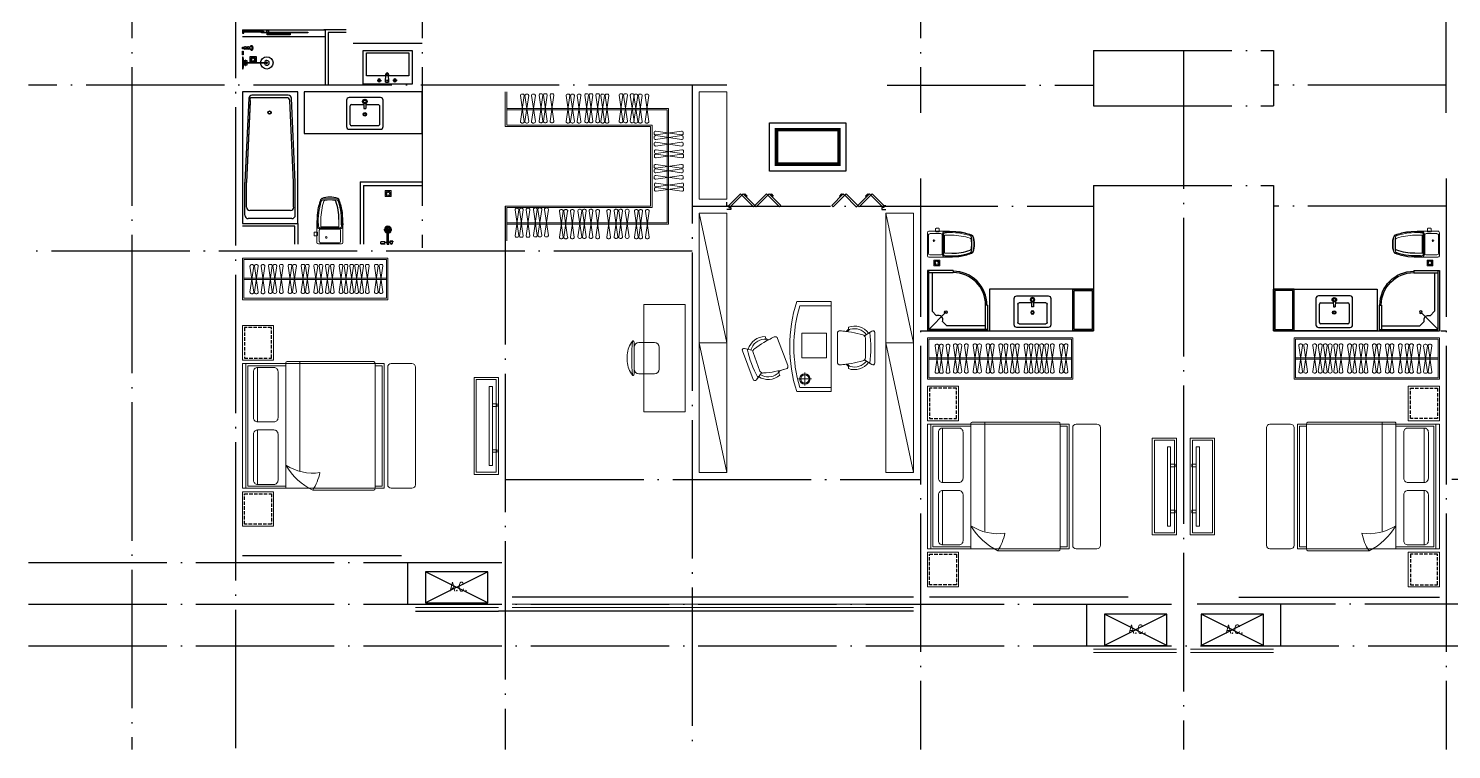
# Model space of a CAD drawing. Extents: x 121658 to 184658, y 9304 to 53801.
# Drawn here: x 136614 to 157181, y 22933 to 33350 of the extents above; entities that cross this region are included whole.
import ezdxf
from ezdxf.enums import TextEntityAlignment as Align

# ---------------------------------------------------------------- set-up
doc = ezdxf.new("R2010")
doc.units = 0
doc.header["$LTSCALE"] = 1000
doc.header["$MEASUREMENT"] = 0
for name, pattern in [('ACAD_ISO02W100', [15, 12, -3]), ('DASH', [0.35, 0.25, -0.1]), ('DOTE', [2.42, 2, -0.2, 0.02, -0.2])]:
    doc.linetypes.add(name, pattern=pattern)
for name, color, linetype in [('DOTE', 1, 'DOTE'), ('PUB_TEXT', 255, 'Continuous'), ('WALL', 9, 'Continuous'), ('WINDOW', 4, 'Continuous'), ('厨卫', 154, 'Continuous'), ('厨卫设备', 6, 'Continuous'), ('平面洁具', 9, 'Continuous'), ('洁具', 150, 'Continuous'), ('看线', 5, 'Continuous'), ('空调', 8, 'Continuous'), ('管井', 236, 'Continuous'), ('虚线', 251, 'Continuous')]:
    doc.layers.add(name, color=color, linetype=linetype)
for name, color, linetype, lineweight in [('Text-I', 7, 'Continuous', 5), ('五金', 136, 'Continuous', 9), ('固定家具线', 243, 'Continuous', 20), ('家具', 33, 'Continuous', 9), ('房建名称', 7, 'Continuous', 0)]:
    doc.layers.add(name, color=color, linetype=linetype, lineweight=lineweight)
doc.layers.add('面积－户', color=2, linetype='Continuous', plot=False)
doc.layers.get('面积－户').off()
doc.styles.add('C-2007.06.19$0$C-05.28(ok)$0$STANDARD', font='GBENOR', dxfattribs={"bigfont": 'GBCBIG'})
doc.styles.add('DIM_FONT', font='SIMPLEX.shx', dxfattribs={"width": 0.8})

# ---------------------------------------------------------------- blocks, each defined once
blk = doc.blocks.new('sdfsdfsdff')
at = {"layer": 'WINDOW'}
for p, q in [((1508069, -69462), (1507901, -69633)), ((1508089, -69482), (1507921, -69653)), ((1508069, -69462), (1508089, -69482)), ((1508109, -69462), (1508089, -69482)), ((1508089, -69482), (1508257, -69653)), ((1508109, -69462), (1508277, -69633)), ((1507921, -69653), (1507901, -69633)), ((1508257, -69653), (1508277, -69633))]:
    blk.add_line(p, q, dxfattribs=at)
for points in [[(1508123, -69476), (1508134, -69465), (1508165, -69496), (1508153, -69507)], [(1508127, -69480), (1508134, -69473), (1508157, -69496), (1508149, -69503)]]:
    blk.add_lwpolyline(points, dxfattribs=at)
blk = doc.blocks.new('111')
at = {"layer": '空调', "linetype": 'ACAD_ISO02W100'}
for p, q in [((1000, 0), (0, 500)), ((1000, 500), (0, 0))]:
    blk.add_line(p, q, dxfattribs=at)
blk.add_lwpolyline([(0, 500), (0, 0), (1000, 0), (1000, 500)], close=True, dxfattribs=at)
at = {"layer": 'Text-I', "style": 'DIM_FONT', "width": 0.8}
blk.add_text('A.C.', height=140, dxfattribs=at).set_placement((675, 262), align=Align.MIDDLE_RIGHT)
blk = doc.blocks.new('A$C31D9048E')
at = {"layer": '家具'}
for p, q in [((629, 2350), (0, 2350)), ((0, 550), (0, 2350)), ((50, 550), (50, 2350)), ((80, 580), (80, 2320)), ((629, 2320), (80, 2320)), ((220, 2295), (220, 1508)), ((629, 550), (629, 2360)), ((1920, 2350), (629, 2350)), ((1900, 2380), (649, 2380)), ((829, 803), (829, 2380)), ((1920, 550), (1920, 2350)), ((1920, 2350), (2050, 2350)), ((1920, 2320), (2020, 2320)), ((2020, 580), (2020, 2320)), ((2050, 550), (2050, 2350)), ((2100, 600), (2100, 2300)), ((2150, 2350), (2450, 2350)), ((2500, 600), (2500, 2300)), ((220, 605), (220, 1392)), ((962, 550), (0, 550)), ((629, 580), (80, 580)), ((962, 550), (1920, 550)), ((1900, 520), (1017, 520)), ((1920, 580), (2020, 580)), ((1920, 550), (2050, 550)), ((2150, 550), (2450, 550))]:
    blk.add_line(p, q, dxfattribs=at)
for points in [[(450, 2900), (0, 2900), (0, 2400), (450, 2400), (450, 2900), (370, 2900)], [(450, 0), (0, 0), (0, 500), (450, 500), (450, 0), (370, 0)]]:
    blk.add_lwpolyline(points, dxfattribs=at)
for points in [[(220, 2295), (455, 2295, -0.414214), (515, 2235), (515, 1568, -0.414214), (455, 1508), (220, 1508, -0.414214), (160, 1568), (160, 2235, -0.414214)], [(220, 605), (455, 605, 0.414214), (515, 665), (515, 1332, 0.414214), (455, 1392), (220, 1392, 0.414214), (160, 1332), (160, 665, 0.414214)]]:
    blk.add_lwpolyline(points, format="xyb", close=True, dxfattribs=at)
blk.add_lwpolyline([(629, 883, 0.180302), (1121, 775, -0.088637), (1017, 520, 28871.271551)], format="xyb", dxfattribs=at)
for centre, radius, start, end in [((649, 2360), 20, 90, 180), ((1889, 2351), 30.7, 357.6884, 69.6917), ((2150, 2300), 50, 90, 180), ((2450, 2300), 50, 0, 90), ((1442, 1363), 944, 210.6075, 243.2773), ((1889, 549), 30.7, 290.3566, 2.3152), ((2150, 600), 50, 180, 270), ((2450, 600), 50, 270, 0)]:
    blk.add_arc(centre, radius, start, end, dxfattribs=at)
at = {"layer": '虚线', "linetype": 'DASH', "ltscale": 0.2}
for points in [[(420, 2870), (30, 2870), (30, 2430), (420, 2430)], [(420, 30), (30, 30), (30, 470), (420, 470)]]:
    blk.add_lwpolyline(points, close=True, dxfattribs=at)
blk = doc.blocks.new('A$C2FB07499')
at = {"layer": '家具', "ltscale": 0.5}
blk.add_lwpolyline([(500, 300), (150, 300), (150, 1700), (500, 1700)], close=True, dxfattribs=at)
at = {"layer": '家具', "ltscale": 40}
for points in [[(470, 330), (180, 330), (180, 1670), (470, 1670)], [(368, 1572), (415, 1572), (415, 428), (368, 428)], [(415, 1381), (480, 1381), (480, 1343), (415, 1343)], [(415, 717), (480, 717), (480, 679), (415, 679)]]:
    blk.add_lwpolyline(points, close=True, dxfattribs=at)
blk = doc.blocks.new('hfjlfjj')
at = {"layer": '家具', "color": 0}
for p, q in [((3210588, 42748), (3208488, 42748)), ((3208488, 42748), (3208488, 42148)), ((3210568, 42728), (3208508, 42728)), ((3208508, 42728), (3208508, 42168)), ((3208597, 42256), (3208651, 42631)), ((3208597, 42631), (3208651, 42256)), ((3208632, 42654), (3208617, 42654)), ((3208662, 42256), (3208716, 42631)), ((3208662, 42631), (3208716, 42256)), ((3208696, 42654), (3208682, 42654)), ((3208757, 42256), (3208811, 42631)), ((3208757, 42631), (3208811, 42256)), ((3208791, 42654), (3208777, 42654)), ((3208865, 42261), (3208919, 42636)), ((3208865, 42636), (3208919, 42261)), ((3208899, 42658), (3208884, 42658)), ((3208929, 42261), (3208983, 42636)), ((3208929, 42636), (3208983, 42261)), ((3208963, 42658), (3208949, 42658)), ((3209024, 42261), (3209078, 42636)), ((3209024, 42636), (3209078, 42261)), ((3209058, 42658), (3209044, 42658)), ((3209148, 42261), (3209202, 42636)), ((3209148, 42636), (3209202, 42261)), ((3209182, 42658), (3209168, 42658)), ((3209213, 42261), (3209267, 42636)), ((3209213, 42636), (3209267, 42261)), ((3209247, 42658), (3209233, 42658)), ((3209336, 42261), (3209390, 42636)), ((3209336, 42636), (3209390, 42261)), ((3209370, 42658), (3209356, 42658)), ((3209400, 42261), (3209454, 42636)), ((3209400, 42636), (3209454, 42261)), ((3209434, 42658), (3209420, 42658)), ((3209521, 42261), (3209575, 42636)), ((3209521, 42636), (3209575, 42261)), ((3209555, 42658), (3209541, 42658)), ((3209595, 42261), (3209649, 42636)), ((3209595, 42636), (3209649, 42261)), ((3209629, 42658), (3209615, 42658)), ((3209686, 42261), (3209740, 42636)), ((3209686, 42636), (3209740, 42261)), ((3209720, 42658), (3209706, 42658)), ((3209760, 42261), (3209814, 42636)), ((3209760, 42636), (3209814, 42261)), ((3209794, 42658), (3209780, 42658)), ((3209885, 42261), (3209939, 42636)), ((3209885, 42636), (3209939, 42261)), ((3209919, 42658), (3209904, 42658)), ((3209959, 42261), (3210013, 42636)), ((3209959, 42636), (3210013, 42261)), ((3209993, 42658), (3209979, 42658)), ((3210040, 42261), (3210094, 42636)), ((3210040, 42636), (3210094, 42261)), ((3210074, 42658), (3210060, 42658)), ((3210110, 42261), (3210164, 42636)), ((3210110, 42636), (3210164, 42261)), ((3210144, 42658), (3210129, 42658)), ((3210184, 42261), (3210238, 42636)), ((3210184, 42636), (3210238, 42261)), ((3210218, 42658), (3210204, 42658)), ((3210265, 42261), (3210319, 42636)), ((3210265, 42636), (3210319, 42261)), ((3210300, 42658), (3210285, 42658)), ((3210395, 42261), (3210449, 42636)), ((3210395, 42636), (3210449, 42261)), ((3210430, 42658), (3210415, 42658)), ((3210465, 42261), (3210519, 42636)), ((3210465, 42636), (3210519, 42261)), ((3210499, 42658), (3210485, 42658)), ((3210568, 42728), (3210568, 42168)), ((3210588, 42748), (3210588, 42148)), ((3210568, 42458), (3208508, 42458)), ((3210568, 42438), (3208508, 42438)), ((3210568, 42168), (3208508, 42168)), ((3208632, 42234), (3208617, 42234)), ((3208696, 42234), (3208682, 42234)), ((3208791, 42234), (3208777, 42234)), ((3208899, 42238), (3208884, 42238)), ((3208963, 42238), (3208949, 42238)), ((3209058, 42238), (3209044, 42238)), ((3209182, 42238), (3209168, 42238)), ((3209247, 42238), (3209233, 42238)), ((3209370, 42238), (3209356, 42238)), ((3209434, 42238), (3209420, 42238)), ((3209555, 42238), (3209541, 42238)), ((3209629, 42238), (3209615, 42238)), ((3209720, 42238), (3209706, 42238)), ((3209794, 42238), (3209780, 42238)), ((3209919, 42238), (3209904, 42238)), ((3209993, 42238), (3209979, 42238)), ((3210074, 42238), (3210060, 42238)), ((3210144, 42238), (3210129, 42238)), ((3210218, 42238), (3210204, 42238)), ((3210300, 42238), (3210285, 42238)), ((3210430, 42238), (3210415, 42238)), ((3210499, 42238), (3210485, 42238)), ((3208488, 42148), (3210588, 42148))]:
    blk.add_line(p, q, dxfattribs=at)
for centre, start, end in [((3208617, 42634), 90, 187.5946), ((3208632, 42634), 352.4054, 90), ((3208682, 42634), 90, 187.5946), ((3208696, 42634), 352.4054, 90), ((3208777, 42634), 90, 187.5946), ((3208791, 42634), 352.4054, 90), ((3208884, 42638), 90, 187.5946), ((3208899, 42638), 352.4054, 90), ((3208949, 42638), 90, 187.5946), ((3208963, 42638), 352.4054, 90), ((3209044, 42638), 90, 187.5946), ((3209058, 42638), 352.4054, 90), ((3209168, 42638), 90, 187.5946), ((3209182, 42638), 352.4054, 90), ((3209233, 42638), 90, 187.5946), ((3209247, 42638), 352.4054, 90), ((3209356, 42638), 90, 187.5946), ((3209370, 42638), 352.4054, 90), ((3209420, 42638), 90, 187.5946), ((3209434, 42638), 352.4054, 90), ((3209541, 42638), 90, 187.5946), ((3209555, 42638), 352.4054, 90), ((3209615, 42638), 90, 187.5946), ((3209629, 42638), 352.4054, 90), ((3209706, 42638), 90, 187.5946), ((3209720, 42638), 352.4054, 90), ((3209780, 42638), 90, 187.5946), ((3209794, 42638), 352.4054, 90), ((3209904, 42638), 90, 187.5946), ((3209919, 42638), 352.4054, 90), ((3209979, 42638), 90, 187.5946), ((3209993, 42638), 352.4054, 90), ((3210060, 42638), 90, 187.5946), ((3210074, 42638), 352.4054, 90), ((3210129, 42638), 90, 187.5946), ((3210144, 42638), 352.4054, 90), ((3210204, 42638), 90, 187.5946), ((3210218, 42638), 352.4054, 90), ((3210285, 42638), 90, 187.5946), ((3210300, 42638), 352.4054, 90), ((3210415, 42638), 90, 187.5946), ((3210430, 42638), 352.4054, 90), ((3210485, 42638), 90, 187.5946), ((3210499, 42638), 352.4054, 90), ((3208617, 42254), 172.4054, 270), ((3208632, 42254), 270, 7.5946), ((3208682, 42254), 172.4054, 270), ((3208696, 42254), 270, 7.5946), ((3208777, 42254), 172.4054, 270), ((3208791, 42254), 270, 7.5946), ((3208884, 42258), 172.4054, 270), ((3208899, 42258), 270, 7.5946), ((3208949, 42258), 172.4054, 270), ((3208963, 42258), 270, 7.5946), ((3209044, 42258), 172.4054, 270), ((3209058, 42258), 270, 7.5946), ((3209168, 42258), 172.4054, 270), ((3209182, 42258), 270, 7.5946), ((3209233, 42258), 172.4054, 270), ((3209247, 42258), 270, 7.5946), ((3209356, 42258), 172.4054, 270), ((3209370, 42258), 270, 7.5946), ((3209420, 42258), 172.4054, 270), ((3209434, 42258), 270, 7.5946), ((3209541, 42258), 172.4054, 270), ((3209555, 42258), 270, 7.5946), ((3209615, 42258), 172.4054, 270), ((3209629, 42258), 270, 7.5946), ((3209706, 42258), 172.4054, 270), ((3209720, 42258), 270, 7.5946), ((3209780, 42258), 172.4054, 270), ((3209794, 42258), 270, 7.5946), ((3209904, 42258), 172.4054, 270), ((3209919, 42258), 270, 7.5946), ((3209979, 42258), 172.4054, 270), ((3209993, 42258), 270, 7.5946), ((3210060, 42258), 172.4054, 270), ((3210074, 42258), 270, 7.5946), ((3210129, 42258), 172.4054, 270), ((3210144, 42258), 270, 7.5946), ((3210204, 42258), 172.4054, 270), ((3210218, 42258), 270, 7.5946), ((3210285, 42258), 172.4054, 270), ((3210300, 42258), 270, 7.5946), ((3210415, 42258), 172.4054, 270), ((3210430, 42258), 270, 7.5946), ((3210485, 42258), 172.4054, 270), ((3210499, 42258), 270, 7.5946)]:
    blk.add_arc(centre, 20, start, end, dxfattribs=at)
blk = doc.blocks.new('yz')
at = {"layer": '家具'}
for p, q in [((2145761, 194992), (2145301, 194992)), ((2145581, 195092), (2145482, 195092)), ((2145306, 194924), (2145306, 194699)), ((2145756, 194924), (2145756, 194699)), ((2145689, 194632), (2145374, 194632))]:
    blk.add_line(p, q, dxfattribs=at)
for centre, radius, start, end in [((2145292, 195008), 10, 130.7265, 202.67), ((2145301, 195012), 20, 202.67, 270), ((2145492, 194776), 316, 91.7651, 130.7265), ((2145531, 192314), 2713, 84.8023, 95.1977), ((2145374, 194924), 67.5, 90, 180), ((2145571, 194776), 316, 49.2735, 88.2349), ((2145689, 194924), 67.5, 0, 90), ((2145761, 195012), 20, 270, 337.33), ((2145771, 195008), 10, 337.33, 49.2735), ((2145374, 194699), 67.5, 180, 270), ((2145689, 194699), 67.5, 270, 0)]:
    blk.add_arc(centre, radius, start, end, dxfattribs=at)
blk = doc.blocks.new('A$C5E280AA0')
at = {"layer": '洁具', "color": 0}
for p, q in [((433, 508), (433, 447)), ((457, 387), (348, 382)), ((457, 341), (348, 345)), ((433, 221), (433, 282))]:
    blk.add_line(p, q, dxfattribs=at)
for points in [[(487, 711), (0, 711), (0, 0), (487, 0)], [(37, 661), (37, 51), (367, 51), (367, 661)]]:
    blk.add_lwpolyline(points, close=True, dxfattribs=at)
for centre, radius in [((433, 478), 20.4), ((433, 478), 12.5), ((338, 364), 15), ((433, 251), 20.4), ((433, 251), 12.5), ((434, 364), 9.26)]:
    blk.add_circle(centre, radius, dxfattribs=at)
for centre, radius, start, end in [((348, 364), 18.5, 90.0003, 270.0003), ((428, 364), 36.8, 321.0554, 38.9452)]:
    blk.add_arc(centre, radius, start, end, dxfattribs=at)
blk = doc.blocks.new('qqqewere')
at = {"layer": '厨卫'}
for p, q in [((430647, 215956), (430647, 214055)), ((431446, 215956), (430647, 215956)), ((431446, 214055), (431446, 215956)), ((430737, 215866), (430682, 214652)), ((430760, 215831), (430706, 214649)), ((430760, 215819), (430706, 214649)), ((431285, 215873), (430767, 215873)), ((431309, 215908), (430784, 215908)), ((431387, 214649), (431333, 215831)), ((431411, 214652), (431356, 215866)), ((430682, 214174), (430682, 214647)), ((430706, 214293), (430706, 214649)), ((431387, 214293), (431387, 214649)), ((431411, 214174), (431411, 214647)), ((431363, 214127), (430730, 214127)), ((431340, 214245), (430753, 214245)), ((430647, 214055), (431446, 214055))]:
    blk.add_line(p, q, dxfattribs=at)
for radius in [23.8, 19]:
    blk.add_circle((431038, 215659), radius, dxfattribs=at)
for centre, radius, start, end in [((430784, 215861), 47.5, 90, 173.7966), ((430776, 215850), 24.8, 112.5638, 230.6631), ((431285, 215825), 47.5, 6.6325, 90), ((431309, 215861), 47.5, 6.2034, 90), ((430730, 214647), 47.5, 173.7966, 180), ((431363, 214647), 47.5, 0, 6.2034), ((430730, 214174), 47.5, 180, 270), ((430753, 214293), 47.5, 180, 270), ((431340, 214293), 47.5, 270, 0), ((431363, 214174), 47.5, 270, 0)]:
    blk.add_arc(centre, radius, start, end, dxfattribs=at)
at = {"layer": '厨卫', "style": 'C-2007.06.19$0$C-05.28(ok)$0$STANDARD', "text_generation_flag": 4, "width": 0.8, "flags": 9}
for tag in ['YSIZE', 'XSIZE']:
    blk.add_attdef(tag, (431446, 215006), '', height=0.594, dxfattribs=at)
blk = doc.blocks.new('ma2')
at = {"layer": '厨卫', "color": 0}
for centre, radius, start, end in [((712, -340), 881, 175.7103, 198.2941), ((704, -353), 834, 180.1819, 198.4973)]:
    blk.add_arc(centre, radius, start, end, dxfattribs=at)
at = {"layer": '家具', "color": 0}
for p, q in [((0, 0), (-166, 0)), ((0, 0), (166, 0)), ((-189, -22), (-189, -274)), ((-153, -36), (-153, -198)), ((0, -14), (-130, -14)), ((0, -14), (130, -14)), ((153, -36), (153, -198)), ((180, -125), (180, -165)), ((192, -118), (187, -118)), ((192, -172), (187, -172)), ((189, -22), (189, -122)), ((189, -121), (189, -130)), ((189, -137), (189, -146)), ((189, -153), (189, -162)), ((189, -170), (189, -274)), ((192, -118), (222, -118)), ((192, -172), (222, -172)), ((230, -125), (230, -165)), ((-180, -230), (-139, -212)), ((-180, -230), (-180, -316)), ((-180, -230), (0, -230)), ((-176, -279), (-176, -280)), ((-166, -274), (-171, -274)), ((-166, -253), (-166, -274)), ((-148, -235), (0, -235)), ((-139, -212), (0, -212)), ((-130, -220), (0, -220)), ((-130, -250), (-130, -356)), ((0, -247), (-127, -247)), ((-119, -247), (0, -247)), ((139, -212), (0, -212)), ((130, -220), (0, -220)), ((180, -230), (0, -230)), ((148, -235), (0, -235)), ((119, -247), (0, -247)), ((0, -247), (127, -247)), ((130, -250), (130, -356)), ((180, -230), (139, -212)), ((166, -253), (166, -274)), ((166, -274), (171, -274)), ((176, -279), (176, -280)), ((180, -230), (180, -316)), ((-77, -636), (-102, -636)), ((93, -660), (-93, -660)), ((-68, -636), (-77, -636)), ((-68, -636), (0, -636)), ((68, -636), (0, -636)), ((0, -660), (93, -660)), ((68, -636), (77, -636)), ((77, -636), (102, -636))]:
    blk.add_line(p, q, dxfattribs=at)
blk.add_circle((53, -94), 11.4, dxfattribs=at)
for centre, radius, start, end in [((-166, -22), 22.5, 90, 180), ((166, -22), 22.5, 0, 90), ((-130, -36), 22.5, 90, 180), ((-130, -198), 22.5, 180, 270), ((130, -36), 22.5, 0, 90), ((130, -198), 22.5, 270, 0), ((187, -125), 7.2, 90, 180), ((187, -165), 7.2, 180, 270), ((222, -125), 7.2, 0, 90), ((222, -165), 7.2, 270, 0), ((6806, -15), 7000, 182.1248, 183.6001), ((316, -367), 499, 170.0177, 190.1149), ((-171, -279), 4.5, 90, 180), ((-148, -253), 18, 90, 180), ((-127, -250), 3.6, 90, 180), ((-704, -353), 834, 341.5027, 359.8181), ((-712, -340), 881, 341.7059, 4.2897), ((127, -250), 3.6, 0, 90), ((148, -253), 18, 0, 90), ((171, -279), 4.5, 0, 90), ((-316, -367), 499, 349.8851, 9.9823), ((-6806, -15), 7000, 356.3999, 357.8752), ((749, -321), 939, 188.1773, 199.5371), ((594, -353), 776, 187.5237, 201.3401), ((-594, -353), 776, 338.6599, 352.4763), ((-749, -321), 939, 340.4627, 351.8238), ((-123, -630), 13.5, 199.5371, 212.7351), ((-70, -597), 75.7, 212.7351, 236.2527), ((-116, -630), 13.5, 201.3401, 225.0457), ((117, -396), 344, 225.0457, 228.0777), ((-100, -611), 25.3, 193.7471, 265.3876), ((-92, -626), 34, 231.9313, 272.5793), ((-13, -423), 257, 247.1573, 272.879), ((-70, -612), 18, 198.4973, 250.8187), ((-15, -386), 250, 255.8484, 273.4075), ((15, -386), 250, 266.5925, 284.1516), ((13, -423), 257, 267.121, 292.8427), ((70, -612), 18, 289.1813, 341.5027), ((92, -626), 34, 267.4207, 308.0687), ((100, -611), 25.3, 274.6124, 346.2529), ((70, -597), 75.7, 303.7473, 327.2649), ((-117, -396), 344, 311.9223, 314.9543), ((116, -630), 13.5, 314.9543, 338.6599), ((123, -630), 13.5, 327.2649, 340.4629)]:
    blk.add_arc(centre, radius, start, end, dxfattribs=at)
blk = doc.blocks.new('reertyt')
at = {"layer": '平面洁具', "color": 0}
for p, q in [((446987, 206191), (446933, 206191)), ((446981, 205987), (446981, 206191)), ((446991, 206191), (446988, 206191)), ((446990, 206194), (446990, 206248)), ((446990, 206192), (446990, 206189)), ((446990, 206188), (446990, 206134)), ((446993, 206191), (447047, 206191)), ((446999, 205987), (446999, 206191)), ((446949, 205984), (446887, 205984)), ((446887, 205981), (446887, 205984)), ((446890, 205987), (446890, 206017)), ((446946, 206017), (446890, 206017)), ((446946, 205987), (446890, 205987)), ((446946, 205987), (446946, 206017)), ((446981, 206005), (446946, 206005)), ((446949, 205981), (446949, 205984)), ((446978, 205987), (447002, 205987)), ((446978, 205981), (446978, 205987)), ((446978, 205984), (447002, 205984)), ((446978, 205981), (447002, 205981)), ((447002, 206005), (446999, 206006)), ((447024, 206005), (446999, 206005)), ((447002, 205981), (447002, 205987)), ((447020, 206023), (447020, 206017)), ((447029, 205981), (447029, 206000)), ((447053, 205981), (447053, 206000)), ((447062, 206023), (447062, 206017))]:
    blk.add_line(p, q, dxfattribs=at)
for centre, radius, start, end in [((446990, 206191), 51, 281.537, 258.463), ((446990, 206191), 45, 281.537, 258.463), ((446990, 206191), 30, 287.4576, 252.5424), ((446990, 206191), 9, 0, 180), ((447041, 205951), 75, 73.7398, 106.2602), ((447041, 205945), 75, 73.7398, 106.2602), ((447041, 206017), 21, 180, 244.7762), ((447018, 205996), 14.2, 349.2672, 32.4001), ((447041, 205993), 9, 180, 0), ((447041, 206017), 21, 295.2238, 0), ((447064, 205996), 14.2, 147.5999, 190.7328)]:
    blk.add_arc(centre, radius, start, end, dxfattribs=at)
blk = doc.blocks.new('A$C56722DB7')
at = {"layer": '五金', "color": 0}
for points in [[(86, 86), (86, 0), (0, 0), (0, 86)], [(10, 43), (10, 42), (26, 42), (26, 43)], [(20, 66), (19, 65), (30, 54), (31, 55)], [(19, 20), (21, 19), (32, 30), (30, 31)], [(43, 76), (42, 76), (42, 60), (43, 60)], [(43, 10), (44, 10), (44, 26), (43, 26)], [(66, 66), (65, 67), (54, 56), (55, 55)], [(66, 19), (67, 21), (56, 32), (55, 30)], [(76, 43), (76, 44), (60, 44), (60, 43)]]:
    blk.add_lwpolyline(points, close=True, dxfattribs=at)
blk.add_circle((43, 43), 36.6, dxfattribs=at)
blk = doc.blocks.new('x6')
at = {"layer": '厨卫', "color": 0}
for p, q in [((227, 0), (-227, 0)), ((-265, -38), (-265, -419)), ((-214, -387), (-214, -121)), ((-195, -102), (-16, -102)), ((-19, -57), (-32, -57)), ((-13, -43), (-23, -34)), ((-13, -70), (-22, -80)), ((-16, -84), (-13, -158)), ((-13, -158), (13, -158)), ((0, -38), (0, -24)), ((0, -75), (0, -89)), ((22, -33), (13, -43)), ((23, -79), (13, -70)), ((16, -84), (13, -158)), ((16, -102), (195, -102)), ((19, -57), (32, -57)), ((214, -121), (214, -387)), ((265, -419), (265, -38)), ((195, -406), (-195, -406)), ((-227, -457), (227, -457))]:
    blk.add_line(p, q, dxfattribs=at)
for centre, radius in [((0, -57), 32.3), ((0, -57), 18.8), ((-1, -241), 25.4), ((-1, -241), 16)]:
    blk.add_circle(centre, radius, dxfattribs=at)
for centre, radius, start, end in [((-227, -38), 38.1, 90, 180), ((227, -38), 38.1, 0, 90), ((-195, -121), 19.1, 90, 180), ((195, -121), 19.1, 0, 90), ((-195, -387), 19.1, 180, 270), ((195, -387), 19.1, 270, 0), ((-227, -419), 38.1, 180, 270), ((227, -419), 38.1, 270, 0)]:
    blk.add_arc(centre, radius, start, end, dxfattribs=at)
blk = doc.blocks.new('lyf')
at = {"layer": '厨卫设备', "color": 0}
for p, q in [((34491, 16909), (34121, 16909)), ((34121, 16909), (34121, 16039)), ((34141, 16059), (34141, 16909)), ((34491, 16874), (34141, 16874)), ((34191, 16874), (34191, 16321)), ((34491, 16909), (34491, 16874)), ((34823, 16741), (34837, 16755)), ((34141, 16059), (34388, 16306)), ((34191, 16321), (34254, 16257)), ((34956, 16409), (34956, 16059)), ((34991, 16409), (34956, 16409)), ((34991, 16409), (34991, 16039)), ((34991, 16059), (34141, 16059)), ((34339, 16172), (34403, 16109)), ((34956, 16109), (34403, 16109)), ((34991, 16039), (34121, 16039))]:
    blk.add_line(p, q, dxfattribs=at)
blk.add_circle((34388, 16306), 20, dxfattribs=at)
for centre, radius, start, end in [((34491, 16409), 490, 0.0021, 90.0021), ((34491, 16409), 470, 0.0021, 90.0021), ((34279, 16197), 65, 337.6219, 112.3822)]:
    blk.add_arc(centre, radius, start, end, dxfattribs=at)

msp = doc.modelspace()

# ---------------------------------------------------------------- linework, layer by layer
msp.add_line((142206, 24933), (143406, 24933))
at = {"layer": 'DOTE'}
for p, q in [((138106, 44890), (138106, 22933)), ((142306, 44890), (142306, 30183)), ((149506, 44890), (149506, 32133)), ((157106, 32133), (157106, 44890)), ((139606, 34633), (139606, 22933)), ((152006, 33033), (154606, 33033)), ((152006, 33033), (152006, 32233)), ((153306, 33033), (153306, 22933)), ((154606, 33033), (154606, 32233)), ((146706, 32533), (136614, 32533)), ((146206, 32533), (146206, 22933)), ((149026, 32533), (152006, 32533)), ((157106, 32533), (154606, 32533)), ((152006, 32233), (154606, 32233)), ((149506, 31183), (149506, 22933)), ((152006, 31083), (154606, 31083)), ((152006, 31083), (152006, 28983)), ((154606, 31083), (154606, 28983)), ((157106, 31183), (157106, 22933)), ((143506, 30783), (143506, 22933)), ((146206, 30783), (152006, 30783)), ((157106, 30783), (154606, 30783)), ((146206, 30133), (136614, 30133)), ((149506, 28983), (152006, 28983)), ((154606, 28983), (157106, 28983)), ((143506, 26833), (149506, 26833)), ((161606, 26833), (157106, 26833)), ((136614, 25633), (143506, 25633)), ((142094, 25633), (142094, 25033)), ((136614, 25033), (153306, 25033)), ((151907, 25033), (151907, 24433)), ((167606, 25033), (153306, 25033)), ((153307, 25033), (153307, 24433)), ((153307, 25033), (153307, 24433)), ((154707, 25033), (154707, 24433)), ((136614, 24433), (167606, 24433))]:
    msp.add_line(p, q, dxfattribs=at)
at = {"layer": 'PUB_TEXT', "ltscale": 0.8}
msp.add_lwpolyline([(147326, 31988), (148428, 31988), (148428, 31289), (147326, 31289)], close=True, dxfattribs=at)
at = {"layer": 'PUB_TEXT', "ltscale": 0.8, "const_width": 50}
msp.add_lwpolyline([(147426, 31888), (148328, 31888), (148328, 31389), (147426, 31389)], close=True, dxfattribs=at)
at = {"layer": 'WINDOW'}
msp.add_line((146706, 30783), (146706, 30840), dxfattribs=at)
for points in [[(146706, 30790), (146736, 30790), (146736, 30763), (146766, 30763), (146766, 30733), (146706, 30733)], [(149006, 30790), (148976, 30790), (148976, 30763), (148946, 30763), (148946, 30733), (149006, 30733)]]:
    msp.add_lwpolyline(points, dxfattribs=at)
at = {"layer": '厨卫'}
for p, q in [((139706, 33333), (140906, 33333)), ((139706, 33333), (139706, 33283)), ((139726, 33283), (139726, 33333)), ((139706, 33283), (139726, 33283)), ((139706, 33233), (140906, 33233)), ((140012, 33313), (139726, 33313)), ((139726, 33303), (140012, 33303)), ((140012, 33313), (140012, 33303)), ((142306, 33133), (141306, 33133)), ((139744, 33084), (139819, 33084)), ((139744, 33054), (139819, 33054)), ((139766, 33084), (139766, 33054)), ((139731, 32874), (139721, 32874)), ((139731, 32868), (139721, 32868)), ((139728, 32838), (139721, 32838)), ((139731, 32831), (139721, 32831)), ((139736, 32858), (140059, 32858)), ((140059, 32848), (139736, 32848)), ((141406, 31133), (142306, 31133)), ((141406, 31133), (141406, 30233)), ((141456, 31083), (142306, 31083)), ((141456, 31083), (141456, 30233))]:
    msp.add_line(p, q, dxfattribs=at)
msp.add_lwpolyline([(140056, 33300), (140086, 33300), (140086, 33315, 0.414214), (140081, 33320), (140061, 33320, 0.414214), (140056, 33315)], format="xyb", close=True, dxfattribs=at)
for points in [[(139982, 33298), (140653, 33298), (140653, 33288), (139982, 33288)], [(139706, 33024), (139716, 33024), (139716, 32968), (139706, 32968)], [(139817, 32943), (139903, 32943), (139903, 32858), (139817, 32858)], [(139837, 32924), (139836, 32923), (139847, 32912), (139848, 32913)], [(139860, 32933), (139859, 32933), (139859, 32918), (139860, 32918)], [(139883, 32924), (139882, 32925), (139871, 32914), (139872, 32913)], [(139706, 32822), (139716, 32822), (139716, 32884), (139706, 32884)], [(139716, 32843), (139736, 32843), (139736, 32863), (139716, 32863)], [(139827, 32901), (139827, 32899), (139842, 32899), (139842, 32901)], [(139836, 32877), (139837, 32876), (139848, 32887), (139847, 32888)], [(139859, 32868), (139861, 32868), (139861, 32883), (139859, 32883)], [(139883, 32877), (139884, 32878), (139873, 32889), (139872, 32888)], [(139893, 32900), (139893, 32902), (139877, 32902), (139877, 32900)], [(142269, 31833), (142306, 31833), (142306, 32433), (140597, 32433), (140597, 31833), (140597, 31833)], [(151969, 28983), (152006, 28983), (152006, 29583), (150506, 29583), (150506, 28983), (150506, 28983)], [(154644, 28983), (154606, 28983), (154606, 29583), (156106, 29583), (156106, 28983), (156106, 28983)]]:
    msp.add_lwpolyline(points, close=True, dxfattribs=at)
msp.add_lwpolyline([(140078, 33288), (140078, 33278, 0.414214), (140083, 33273), (140378, 33273, 0.414214), (140383, 33278), (140383, 33288), (140398, 33288), (140398, 33263, -0.414214), (140393, 33258), (140068, 33258, -0.414214), (140063, 33263), (140063, 33288), (140078, 33288)], format="xyb", dxfattribs=at)
for points in [[(139735, 33057), (139706, 33057), (139706, 33080), (139735, 33080)], [(139721, 32863), (139721, 32908), (139716, 32938), (139706, 32938)], [(139706, 32938), (139706, 32768), (139716, 32768), (139721, 32797), (139721, 32843)], [(139756, 32858), (139756, 32868), (139728, 32868), (139728, 32863)], [(139728, 32843), (139728, 32838), (139756, 32838), (139756, 32848)], [(139776, 32858), (139776, 32881), (139731, 32881), (139731, 32868)], [(139731, 32838), (139731, 32825), (139776, 32825), (139776, 32848)], [(139755, 32881), (139755, 32891), (139751, 32891), (139751, 32881)], [(139751, 32825), (139751, 32815), (139755, 32815), (139755, 32825)]]:
    msp.add_lwpolyline(points, dxfattribs=at)
for centre, radius in [((139744, 33069), 15), ((139793, 33069), 15), ((139860, 32901), 36.6), ((140059, 32853), 89.5), ((140059, 32853), 5)]:
    msp.add_circle(centre, radius, dxfattribs=at)
for centre, radius, start, end in [((139744, 33069), 17, 61.9275, 136.6641), ((139744, 33069), 17, 223.3359, 298.0725), ((139793, 33069), 17, 241.9275, 118.0725), ((139813, 33100), 17.7, 289.6733, 343.5819), ((139813, 33037), 17.7, 16.4181, 70.3267), ((140059, 32853), 35, 188.2132, 171.7868), ((140059, 32853), 9, 213.749, 146.251)]:
    msp.add_arc(centre, radius, start, end, dxfattribs=at)
for centre, major_axis, ratio, start_param, end_param in [((139832, 33069), (0, 31.4), 0.47884, 2.068694, 7.356084), ((139842, 33069), (0, 33.6), 0.612909, 2.761972, 6.662806)]:
    msp.add_ellipse(centre, major_axis=major_axis, ratio=ratio, start_param=start_param, end_param=end_param, dxfattribs=at)
at = {"layer": '固定家具线', "color": 251}
msp.add_line((141506, 32533), (141256, 32533), dxfattribs=at)
at = {"layer": '家具'}
for p, q in [((143726, 32005), (143780, 32380)), ((143726, 32380), (143780, 32005)), ((143760, 32403), (143746, 32403)), ((143790, 32005), (143844, 32380)), ((143790, 32380), (143844, 32005)), ((143824, 32403), (143810, 32403)), ((143886, 32005), (143940, 32380)), ((143886, 32380), (143940, 32005)), ((143920, 32403), (143905, 32403)), ((143993, 32010), (144047, 32385)), ((143993, 32385), (144047, 32010)), ((144027, 32408), (144013, 32408)), ((144058, 32010), (144112, 32385)), ((144058, 32385), (144112, 32010)), ((144092, 32408), (144077, 32408)), ((144153, 32010), (144207, 32385)), ((144153, 32385), (144207, 32010)), ((144187, 32408), (144173, 32408)), ((144386, 32005), (144440, 32380)), ((144386, 32380), (144440, 32005)), ((144420, 32403), (144406, 32403)), ((144450, 32005), (144504, 32380)), ((144450, 32380), (144504, 32005)), ((144484, 32403), (144470, 32403)), ((144545, 32005), (144599, 32380)), ((144545, 32380), (144599, 32005)), ((144580, 32403), (144565, 32403)), ((144653, 32010), (144707, 32385)), ((144653, 32385), (144707, 32010)), ((144687, 32408), (144673, 32408)), ((144717, 32010), (144771, 32385)), ((144717, 32385), (144771, 32010)), ((144752, 32408), (144737, 32408)), ((144813, 32010), (144867, 32385)), ((144813, 32385), (144867, 32010)), ((144847, 32408), (144833, 32408)), ((144885, 32005), (144939, 32380)), ((144885, 32380), (144939, 32005)), ((144919, 32403), (144905, 32403)), ((144949, 32005), (145003, 32380)), ((144949, 32380), (145003, 32005)), ((144983, 32403), (144969, 32403)), ((145152, 32010), (145206, 32385)), ((145152, 32385), (145206, 32010)), ((145186, 32408), (145172, 32408)), ((145216, 32010), (145270, 32385)), ((145216, 32385), (145270, 32010)), ((145251, 32408), (145236, 32408)), ((145312, 32010), (145366, 32385)), ((145312, 32385), (145366, 32010)), ((145346, 32408), (145332, 32408)), ((145365, 32005), (145419, 32380)), ((145365, 32380), (145419, 32005)), ((145399, 32403), (145385, 32403)), ((145429, 32005), (145483, 32380)), ((145429, 32380), (145483, 32005)), ((145463, 32403), (145449, 32403)), ((145525, 32005), (145579, 32380)), ((145525, 32380), (145579, 32005)), ((145559, 32403), (145544, 32403)), ((143760, 31983), (143746, 31983)), ((143824, 31983), (143810, 31983)), ((143920, 31983), (143905, 31983)), ((144027, 31988), (144013, 31988)), ((144092, 31988), (144077, 31988)), ((144187, 31988), (144173, 31988)), ((144420, 31983), (144406, 31983)), ((144484, 31983), (144470, 31983)), ((144580, 31983), (144565, 31983)), ((144687, 31988), (144673, 31988)), ((144752, 31988), (144737, 31988)), ((144847, 31988), (144833, 31988)), ((144919, 31983), (144905, 31983)), ((144983, 31983), (144969, 31983)), ((145186, 31988), (145172, 31988)), ((145251, 31988), (145236, 31988)), ((145346, 31988), (145332, 31988)), ((145399, 31983), (145385, 31983)), ((145463, 31983), (145449, 31983)), ((145559, 31983), (145544, 31983)), ((145656, 31832), (145656, 31846)), ((145656, 31767), (145656, 31782)), ((145656, 31672), (145656, 31687)), ((145679, 31866), (146054, 31812)), ((146054, 31866), (145679, 31812)), ((145679, 31802), (146054, 31748)), ((146054, 31802), (145679, 31748)), ((145679, 31706), (146054, 31652)), ((146054, 31706), (145679, 31652)), ((146076, 31832), (146076, 31846)), ((146076, 31767), (146076, 31782)), ((146076, 31672), (146076, 31687)), ((145661, 31565), (145661, 31579)), ((145661, 31500), (145661, 31514)), ((145684, 31599), (146058, 31545)), ((146058, 31599), (145684, 31545)), ((145684, 31534), (146058, 31480)), ((146058, 31534), (145684, 31480)), ((146081, 31565), (146081, 31579)), ((146081, 31500), (146081, 31514)), ((145656, 31351), (145656, 31365)), ((145656, 31286), (145656, 31301)), ((145679, 31385), (146054, 31331)), ((146054, 31385), (145679, 31331)), ((145679, 31320), (146054, 31266)), ((146054, 31320), (145679, 31266)), ((146076, 31351), (146076, 31365)), ((146076, 31286), (146076, 31301)), ((145656, 31191), (145656, 31205)), ((145661, 31083), (145661, 31098)), ((145679, 31225), (146054, 31171)), ((146054, 31225), (145679, 31171)), ((145684, 31117), (146058, 31063)), ((146058, 31117), (145684, 31063)), ((146076, 31191), (146076, 31205)), ((146081, 31083), (146081, 31098)), ((145661, 31019), (145661, 31033)), ((145684, 31053), (146058, 30999)), ((146058, 31053), (145684, 30999)), ((146081, 31019), (146081, 31033)), ((143647, 30355), (143701, 30730)), ((143647, 30730), (143701, 30355)), ((143681, 30753), (143667, 30753)), ((143711, 30355), (143765, 30730)), ((143711, 30730), (143765, 30355)), ((143745, 30753), (143731, 30753)), ((143806, 30355), (143860, 30730)), ((143806, 30730), (143860, 30355)), ((143841, 30753), (143826, 30753)), ((143914, 30360), (143968, 30735)), ((143914, 30735), (143968, 30360)), ((143948, 30758), (143934, 30758)), ((143978, 30360), (144032, 30735)), ((143978, 30735), (144032, 30360)), ((144013, 30758), (143998, 30758)), ((144074, 30360), (144128, 30735)), ((144074, 30735), (144128, 30360)), ((144108, 30758), (144093, 30758)), ((144289, 30335), (144343, 30710)), ((144289, 30710), (144343, 30335)), ((144323, 30733), (144309, 30733)), ((144353, 30335), (144407, 30710)), ((144353, 30710), (144407, 30335)), ((144388, 30733), (144373, 30733)), ((144449, 30335), (144503, 30710)), ((144449, 30710), (144503, 30335)), ((144483, 30733), (144468, 30733)), ((144556, 30340), (144610, 30715)), ((144556, 30715), (144610, 30340)), ((144590, 30738), (144576, 30738)), ((144621, 30340), (144675, 30715)), ((144621, 30715), (144675, 30340)), ((144655, 30738), (144640, 30738)), ((144716, 30340), (144770, 30715)), ((144716, 30715), (144770, 30340)), ((144750, 30738), (144736, 30738)), ((144813, 30335), (144867, 30710)), ((144813, 30710), (144867, 30335)), ((144847, 30733), (144833, 30733)), ((144973, 30335), (145027, 30710)), ((144973, 30710), (145027, 30335)), ((145007, 30733), (144992, 30733)), ((145080, 30340), (145134, 30715)), ((145080, 30715), (145134, 30340)), ((145114, 30738), (145100, 30738)), ((145145, 30340), (145199, 30715)), ((145145, 30715), (145199, 30340)), ((145179, 30738), (145164, 30738)), ((145240, 30340), (145294, 30715)), ((145240, 30715), (145294, 30340)), ((145274, 30738), (145260, 30738)), ((145371, 30335), (145425, 30710)), ((145371, 30710), (145425, 30335)), ((145406, 30733), (145391, 30733)), ((145436, 30335), (145490, 30710)), ((145436, 30710), (145490, 30335)), ((145470, 30733), (145456, 30733)), ((145531, 30335), (145585, 30710)), ((145531, 30710), (145585, 30335)), ((145565, 30733), (145551, 30733)), ((146306, 30683), (146706, 28808)), ((149006, 30683), (149406, 28808)), ((143681, 30333), (143667, 30333)), ((143745, 30333), (143731, 30333)), ((143841, 30333), (143826, 30333)), ((143948, 30338), (143934, 30338)), ((144013, 30338), (143998, 30338)), ((144108, 30338), (144093, 30338)), ((144323, 30313), (144309, 30313)), ((144388, 30313), (144373, 30313)), ((144483, 30313), (144468, 30313)), ((144590, 30318), (144576, 30318)), ((144655, 30318), (144640, 30318)), ((144750, 30318), (144736, 30318)), ((144847, 30313), (144833, 30313)), ((145007, 30313), (144992, 30313)), ((145114, 30318), (145100, 30318)), ((145179, 30318), (145164, 30318)), ((145274, 30318), (145260, 30318)), ((145406, 30313), (145391, 30313)), ((145470, 30313), (145456, 30313)), ((145565, 30313), (145551, 30313)), ((148465, 29005), (148433, 28973)), ((148465, 29036), (148465, 29005)), ((146306, 28808), (146706, 28808)), ((146306, 28808), (146706, 26933)), ((147272, 28872), (147261, 28901)), ((147261, 28901), (147272, 28872)), ((147265, 28859), (147297, 28845)), ((147313, 28853), (147272, 28872)), ((147272, 28872), (147313, 28853)), ((147589, 28480), (147442, 28872)), ((147442, 28872), (147589, 28480)), ((148305, 28946), (148305, 28527)), ((148476, 28995), (148451, 28971)), ((148699, 28908), (148803, 28978)), ((148710, 28878), (148710, 28594)), ((148845, 28956), (148845, 28517)), ((149006, 28808), (149406, 28808)), ((149006, 28808), (149406, 26933)), ((146933, 28692), (147087, 28281)), ((146933, 28692), (147087, 28281)), ((147018, 28716), (146964, 28728)), ((147087, 28700), (146964, 28728)), ((147086, 28667), (147186, 28401)), ((147447, 28374), (147461, 28406)), ((147461, 28368), (147479, 28410)), ((147461, 28368), (147479, 28410)), ((148465, 28467), (148433, 28499)), ((148476, 28477), (148451, 28502)), ((148465, 28436), (148465, 28467)), ((148803, 28494), (148699, 28564)), ((147134, 28275), (147208, 28377)), ((147134, 28275), (147166, 28320)), ((147472, 28340), (147461, 28368)), ((147472, 28340), (147461, 28368)), ((147930, 28286), (147741, 28286)), ((147835, 28380), (147835, 28192)), ((142206, 24983), (143406, 24983)), ((142206, 24933), (143406, 24933)), ((149406, 25033), (143606, 25033)), ((149406, 24983), (143606, 24983)), ((152007, 24383), (153207, 24383)), ((152007, 24333), (153207, 24333)), ((153407, 24383), (154607, 24383)), ((153407, 24333), (154607, 24333))]:
    msp.add_line(p, q, dxfattribs=at)
for points in [[(143506, 30283), (143506, 30783), (145606, 30783), (145606, 31933), (143506, 31933), (143506, 32433)], [(143526, 30283), (143526, 30763), (145626, 30763), (145626, 31953), (143526, 31953), (143526, 32433)], [(143526, 30523), (145866, 30523), (145866, 32193), (143526, 32193), (143526, 32193)], [(143526, 30543), (145846, 30543), (145846, 32173), (143526, 32173), (143526, 32173)]]:
    msp.add_lwpolyline(points, dxfattribs=at)
for points in [[(146306, 30883), (146706, 30883), (146706, 32433), (146306, 32433)], [(146306, 30683), (146706, 30683), (146706, 26933), (146306, 26933)], [(149006, 30683), (149406, 30683), (149406, 26933), (149006, 26933)], [(146106, 27812), (146106, 29362), (145506, 29362), (145506, 27812)], [(148146, 28590), (148146, 28947), (147790, 28947), (147790, 28590)]]:
    msp.add_lwpolyline(points, close=True, dxfattribs=at)
for points in [[(147717, 29404, 0.154466), (147717, 28104), (148217, 28104), (148217, 29404)], [(147717, 29404, 0.154466), (147717, 28104), (148217, 28104), (148217, 29404)], [(148305, 28946, -0.433765), (148344, 28982, -0.014922), (148433, 28973), (148465, 29005), (148465, 29036, -0.331566), (148757, 28947), (148803, 28978, -0.599022), (148845, 28956), (148845, 28517, -0.599022), (148803, 28494), (148757, 28525, -0.331566), (148465, 28436), (148465, 28467), (148433, 28499, -0.014922), (148344, 28491, -0.433765), (148305, 28527)]]:
    msp.add_lwpolyline(points, format="xyb", close=True, dxfattribs=at)
for points in [[(147761, 29344, 0.143776), (147761, 28164), (148217, 28164)], [(148217, 29344), (147761, 29344, 0.143776)]]:
    msp.add_lwpolyline(points, format="xyb", dxfattribs=at)
for radius in [75, 60]:
    msp.add_circle((147835, 28286), radius, dxfattribs=at)
for centre, radius, start, end in [((143746, 32383), 20, 90, 187.5946), ((143760, 32383), 20, 352.4054, 90), ((143810, 32383), 20, 90, 187.5946), ((143824, 32383), 20, 352.4054, 90), ((143905, 32383), 20, 90, 187.5946), ((143920, 32383), 20, 352.4054, 90), ((144013, 32388), 20, 90, 187.5946), ((144027, 32388), 20, 352.4054, 90), ((144077, 32388), 20, 90, 187.5946), ((144092, 32388), 20, 352.4054, 90), ((144173, 32388), 20, 90, 187.5946), ((144187, 32388), 20, 352.4054, 90), ((144406, 32383), 20, 90, 187.5946), ((144420, 32383), 20, 352.4054, 90), ((144470, 32383), 20, 90, 187.5946), ((144484, 32383), 20, 352.4054, 90), ((144565, 32383), 20, 90, 187.5946), ((144580, 32383), 20, 352.4054, 90), ((144673, 32388), 20, 90, 187.5946), ((144687, 32388), 20, 352.4054, 90), ((144737, 32388), 20, 90, 187.5946), ((144752, 32388), 20, 352.4054, 90), ((144833, 32388), 20, 90, 187.5946), ((144847, 32388), 20, 352.4054, 90), ((144905, 32383), 20, 90, 187.5946), ((144919, 32383), 20, 352.4054, 90), ((144969, 32383), 20, 90, 187.5946), ((144983, 32383), 20, 352.4054, 90), ((145172, 32388), 20, 90, 187.5946), ((145186, 32388), 20, 352.4054, 90), ((145236, 32388), 20, 90, 187.5946), ((145251, 32388), 20, 352.4054, 90), ((145332, 32388), 20, 90, 187.5946), ((145346, 32388), 20, 352.4054, 90), ((145385, 32383), 20, 90, 187.5946), ((145399, 32383), 20, 352.4054, 90), ((145449, 32383), 20, 90, 187.5946), ((145463, 32383), 20, 352.4054, 90), ((145544, 32383), 20, 90, 187.5946), ((145559, 32383), 20, 352.4054, 90), ((143746, 32003), 20, 172.4054, 270), ((143760, 32003), 20, 270, 7.5946), ((143810, 32003), 20, 172.4054, 270), ((143824, 32003), 20, 270, 7.5946), ((143905, 32003), 20, 172.4054, 270), ((143920, 32003), 20, 270, 7.5946), ((144013, 32008), 20, 172.4054, 270), ((144027, 32008), 20, 270, 7.5946), ((144077, 32008), 20, 172.4054, 270), ((144092, 32008), 20, 270, 7.5946), ((144173, 32008), 20, 172.4054, 270), ((144187, 32008), 20, 270, 7.5946), ((144406, 32003), 20, 172.4054, 270), ((144420, 32003), 20, 270, 7.5946), ((144470, 32003), 20, 172.4054, 270), ((144484, 32003), 20, 270, 7.5946), ((144565, 32003), 20, 172.4054, 270), ((144580, 32003), 20, 270, 7.5946), ((144673, 32008), 20, 172.4054, 270), ((144687, 32008), 20, 270, 7.5946), ((144737, 32008), 20, 172.4054, 270), ((144752, 32008), 20, 270, 7.5946), ((144833, 32008), 20, 172.4054, 270), ((144847, 32008), 20, 270, 7.5946), ((144905, 32003), 20, 172.4054, 270), ((144919, 32003), 20, 270, 7.5946), ((144969, 32003), 20, 172.4054, 270), ((144983, 32003), 20, 270, 7.5946), ((145172, 32008), 20, 172.4054, 270), ((145186, 32008), 20, 270, 7.5946), ((145236, 32008), 20, 172.4054, 270), ((145251, 32008), 20, 270, 7.5946), ((145332, 32008), 20, 172.4054, 270), ((145346, 32008), 20, 270, 7.5946), ((145385, 32003), 20, 172.4054, 270), ((145399, 32003), 20, 270, 7.5946), ((145449, 32003), 20, 172.4054, 270), ((145463, 32003), 20, 270, 7.5946), ((145544, 32003), 20, 172.4054, 270), ((145559, 32003), 20, 270, 7.5946), ((145676, 31846), 20, 82.4054, 180), ((145676, 31832), 20, 180, 277.5946), ((145676, 31782), 20, 82.4054, 180), ((145676, 31767), 20, 180, 277.5946), ((145676, 31687), 20, 82.4054, 180), ((146056, 31846), 20, 0, 97.5946), ((146056, 31832), 20, 262.4054, 0), ((146056, 31782), 20, 0, 97.5946), ((146056, 31767), 20, 262.4054, 0), ((146056, 31687), 20, 0, 97.5946), ((145676, 31672), 20, 180, 277.5946), ((145681, 31579), 20, 82.4054, 180), ((145681, 31565), 20, 180, 277.5946), ((145681, 31514), 20, 82.4054, 180), ((145681, 31500), 20, 180, 277.5946), ((146056, 31672), 20, 262.4054, 0), ((146061, 31579), 20, 0, 97.5946), ((146061, 31565), 20, 262.4054, 0), ((146061, 31514), 20, 0, 97.5946), ((146061, 31500), 20, 262.4054, 0), ((145676, 31365), 20, 82.4054, 180), ((145676, 31351), 20, 180, 277.5946), ((145676, 31301), 20, 82.4054, 180), ((145676, 31286), 20, 180, 277.5946), ((146056, 31365), 20, 0, 97.5946), ((146056, 31351), 20, 262.4054, 0), ((146056, 31301), 20, 0, 97.5946), ((146056, 31286), 20, 262.4054, 0), ((145676, 31205), 20, 82.4054, 180), ((145676, 31191), 20, 180, 277.5946), ((145681, 31098), 20, 82.4054, 180), ((145681, 31083), 20, 180, 277.5946), ((146056, 31205), 20, 0, 97.5946), ((146056, 31191), 20, 262.4054, 0), ((146061, 31098), 20, 0, 97.5946), ((146061, 31083), 20, 262.4054, 0), ((145681, 31033), 20, 82.4054, 180), ((145681, 31019), 20, 180, 277.5946), ((146061, 31033), 20, 0, 97.5946), ((146061, 31019), 20, 262.4054, 0), ((143667, 30733), 20, 90, 187.5946), ((143681, 30733), 20, 352.4054, 90), ((143731, 30733), 20, 90, 187.5946), ((143745, 30733), 20, 352.4054, 90), ((143826, 30733), 20, 90, 187.5946), ((143841, 30733), 20, 352.4054, 90), ((143934, 30738), 20, 90, 187.5946), ((143948, 30738), 20, 352.4054, 90), ((143998, 30738), 20, 90, 187.5946), ((144013, 30738), 20, 352.4054, 90), ((144093, 30738), 20, 90, 187.5946), ((144108, 30738), 20, 352.4054, 90), ((144309, 30713), 20, 90, 187.5946), ((144323, 30713), 20, 352.4054, 90), ((144373, 30713), 20, 90, 187.5946), ((144388, 30713), 20, 352.4054, 90), ((144468, 30713), 20, 90, 187.5946), ((144483, 30713), 20, 352.4054, 90), ((144576, 30718), 20, 90, 187.5946), ((144590, 30718), 20, 352.4054, 90), ((144640, 30718), 20, 90, 187.5946), ((144655, 30718), 20, 352.4054, 90), ((144736, 30718), 20, 90, 187.5946), ((144750, 30718), 20, 352.4054, 90), ((144833, 30713), 20, 90, 187.5946), ((144847, 30713), 20, 352.4054, 90), ((144992, 30713), 20, 90, 187.5946), ((145007, 30713), 20, 352.4054, 90), ((145100, 30718), 20, 90, 187.5946), ((145114, 30718), 20, 352.4054, 90), ((145164, 30718), 20, 90, 187.5946), ((145179, 30718), 20, 352.4054, 90), ((145260, 30718), 20, 90, 187.5946), ((145274, 30718), 20, 352.4054, 90), ((145391, 30713), 20, 90, 187.5946), ((145406, 30713), 20, 352.4054, 90), ((145456, 30713), 20, 90, 187.5946), ((145470, 30713), 20, 352.4054, 90), ((145551, 30713), 20, 90, 187.5946), ((145565, 30713), 20, 352.4054, 90), ((143667, 30353), 20, 172.4054, 270), ((143681, 30353), 20, 270, 7.5946), ((143731, 30353), 20, 172.4054, 270), ((143745, 30353), 20, 270, 7.5946), ((143826, 30353), 20, 172.4054, 270), ((143841, 30353), 20, 270, 7.5946), ((143934, 30358), 20, 172.4054, 270), ((143948, 30358), 20, 270, 7.5946), ((143998, 30358), 20, 172.4054, 270), ((144013, 30358), 20, 270, 7.5946), ((144093, 30358), 20, 172.4054, 270), ((144108, 30358), 20, 270, 7.5946), ((144309, 30333), 20, 172.4054, 270), ((144323, 30333), 20, 270, 7.5946), ((144373, 30333), 20, 172.4054, 270), ((144388, 30333), 20, 270, 7.5946), ((144468, 30333), 20, 172.4054, 270), ((144483, 30333), 20, 270, 7.5946), ((144576, 30338), 20, 172.4054, 270), ((144590, 30338), 20, 270, 7.5946), ((144640, 30338), 20, 172.4054, 270), ((144655, 30338), 20, 270, 7.5946), ((144736, 30338), 20, 172.4054, 270), ((144750, 30338), 20, 270, 7.5946), ((144833, 30333), 20, 172.4054, 270), ((144847, 30333), 20, 270, 7.5946), ((144992, 30333), 20, 172.4054, 270), ((145007, 30333), 20, 270, 7.5946), ((145100, 30338), 20, 172.4054, 270), ((145114, 30338), 20, 270, 7.5946), ((145164, 30338), 20, 172.4054, 270), ((145179, 30338), 20, 270, 7.5946), ((145260, 30338), 20, 172.4054, 270), ((145274, 30338), 20, 270, 7.5946), ((145391, 30333), 20, 172.4054, 270), ((145406, 30333), 20, 270, 7.5946), ((145456, 30333), 20, 172.4054, 270), ((145470, 30333), 20, 270, 7.5946), ((145551, 30333), 20, 172.4054, 270), ((145565, 30333), 20, 270, 7.5946), ((148551, 28795), 256, 36.464, 109.8391), ((148501, 28970), 36, 106.0047, 135.5325), ((148551, 28795), 218, 37.0179, 106.0047), ((148341, 28946), 36, 86.2019, 180), ((148244, 27485), 1500, 73.405, 86.2019), ((148665, 28878), 45, 0, 80.5377), ((147230, 28736), 1558, 351.8426, 8.1574), ((148818, 28956), 27, 0, 123.6901), ((148665, 28594), 45, 279.4623, 0), ((148341, 28527), 36, 180, 273.7981), ((148244, 29987), 1500, 273.7981, 286.595), ((148551, 28677), 256, 250.1609, 323.536), ((148501, 28502), 36, 224.4675, 253.9953), ((148551, 28677), 218, 253.9953, 322.9821), ((148818, 28517), 27, 236.3099, 0)]:
    msp.add_arc(centre, radius, start, end, dxfattribs=at)
at = {"layer": '家具', "extrusion": (0, 0, -1)}
for centre, major_axis, start_param, end_param in [((147264, 28645), (-90, 240), -0.932126, 0.34851), ((147264, 28645), (-90, 240), -0.934377, 0.34626), ((147264, 28645), (-77, 204), -0.921514, 0.282532), ((148011, 27526), (-523, 1406), -0.291862, -0.068515), ((147250, 28827), (-25.5, 25.5), 0.706184, 1.221541), ((148011, 27526), (-493, 1417), -0.14989, -0.090204), ((147408, 28860), (-12.7, 33.7), -0.065146, 1.571941), ((147408, 28860), (-12.7, 33.7), -0.065146, 1.571941), ((146958, 28702), (-9.2, 25.4), 4.702695, 6.861494), ((146958, 28702), (-9.2, 25.4), 4.702695, 6.861494), ((148523, 29054), (-549, 1458), 4.571773, 4.856521), ((147128, 28683), (-15.6, 42.2), 4.708125, 6.113773), ((147228, 28417), (-15.8, 42.1), 3.307045, 4.712692), ((147133, 29869), (-524, 1405), 3.206454, 3.429801), ((147133, 29869), (-513, 1409), 3.198299, 3.257985), ((147555, 28467), (-13.1, 33.5), 1.583802, 3.220888), ((147555, 28467), (-13.1, 33.5), 1.583802, 3.220888), ((147112, 28291), (-9.1, 25.4), 2.539973, 4.698772), ((147112, 28291), (-9.1, 25.4), 2.539973, 4.698772), ((147306, 28535), (-90, 240), 2.79464, 4.075277), ((147306, 28535), (-90, 240), 2.794522, 4.075159), ((147306, 28535), (-77, 204), 2.862842, 4.066889), ((147414, 28388), (-25.5, 25.5), 2.773751, 3.289108)]:
    msp.add_ellipse(centre, major_axis=major_axis, ratio=1, start_param=start_param, end_param=end_param, dxfattribs=at)
at = {"layer": '看线'}
for p, q in [((142006, 25733), (139706, 25733)), ((149406, 25133), (143606, 25133)), ((152506, 25133), (149636, 25133)), ((154106, 25133), (157006, 25133)), ((149406, 24933), (143406, 24933))]:
    msp.add_line(p, q, dxfattribs=at)
at = {"layer": '管井'}
for p, q in [((141206, 33333), (140882, 33333)), ((140906, 32533), (140906, 33333)), ((141206, 33293), (140946, 33293)), ((140946, 33293), (140946, 32533)), ((139706, 30532), (140506, 30532)), ((140466, 30492), (139706, 30492)), ((140466, 30232), (140466, 30492)), ((140506, 30532), (140506, 30232))]:
    msp.add_line(p, q, dxfattribs=at)
for points in [[(151706, 28983), (151706, 29583), (152006, 29583), (152006, 28983)], [(151726, 29003), (151726, 29563), (151986, 29563), (151986, 29003)], [(154906, 28983), (154906, 29583), (154606, 29583), (154606, 28983)], [(154886, 29003), (154886, 29563), (154626, 29563), (154626, 29003)]]:
    msp.add_lwpolyline(points, close=True, dxfattribs=at)

# ---------------------------------------------------------------- block references
at = {"layer": 'WALL', "xscale": 0.8999999999068677, "yscale": 0.9000000000232831, "zscale": 0.9}
for p in [(152165, 24436), (153565, 24436)]:
    msp.add_blockref('111', p, dxfattribs=at)
at = {"layer": '厨卫', "xscale": -1}
for name, p, rotation in [('A$C5E280AA0', (142162, 33033), 90), ('ma2', (157006, 30233), 270.0000000066701)]:
    msp.add_blockref(name, p, dxfattribs=dict(at, rotation=rotation))
at = {"layer": '厨卫'}
for name, p in [('qqqewere', (-290940, -183523)), ('x6', (141476, 32352)), ('A$C56722DB7', (141768, 30921)), ('reertyt', (-305181, -175748)), ('lyf', (115486, 12944)), ('A$C56722DB7', (149699, 29919)), ('x6', (155487, 29488))]:
    msp.add_blockref(name, p, dxfattribs=at)
for p, rotation in [((140971, 30237), 180), ((149606, 30233), 90)]:
    msp.add_blockref('ma2', p, dxfattribs=dict(at, rotation=rotation))
at = {"layer": '厨卫', "xscale": -1}
for name, p in [('lyf', (191127, 12944)), ('A$C56722DB7', (156913, 29919)), ('x6', (151125, 29488))]:
    msp.add_blockref(name, p, dxfattribs=at)
at = {"layer": '家具'}
for p in [(-3068781, -12716), (-3058881, -13866)]:
    msp.add_blockref('hfjlfjj', p, dxfattribs=at)
for name, p, rotation in [('A$C31D9048E', (139706, 26158), 359.9993053017263), ('yz', (340360, -2116944), 90), ('A$C31D9048E', (149606, 25283), 359.9993053017263), ('A$C2FB07499', (153906, 27733), 180)]:
    msp.add_blockref(name, p, dxfattribs=dict(at, rotation=rotation))
at = {"layer": '家具', "xscale": -1}
msp.add_blockref('hfjlfjj', (3365494, -13866), dxfattribs=at)
for name, p, rotation in [('A$C2FB07499', (142906, 28608), 180), ('A$C31D9048E', (157006, 25283), 0.0006946982737066065), ('A$C2FB07499', (152706, 27733), 180)]:
    msp.add_blockref(name, p, dxfattribs=dict(at, rotation=rotation))
at = {"layer": '房建名称', "xscale": 0.8999999999068677, "yscale": 0.9000000000232831, "zscale": 0.9}
msp.add_blockref('111', (142352, 25050), dxfattribs=at)
at = {"layer": '面积－户'}
for p in [(-1361164, 100424), (-1361164, 100424), (-1360788, 100424), (-1360788, 100424)]:
    msp.add_blockref('sdfsdfsdff', p, dxfattribs=at)
at = {"layer": '面积－户', "xscale": -1}
for p in [(1656500, 100424), (1656500, 100424), (1656877, 100424), (1656877, 100424)]:
    msp.add_blockref('sdfsdfsdff', p, dxfattribs=at)

doc.saveas('drawing.dxf')
